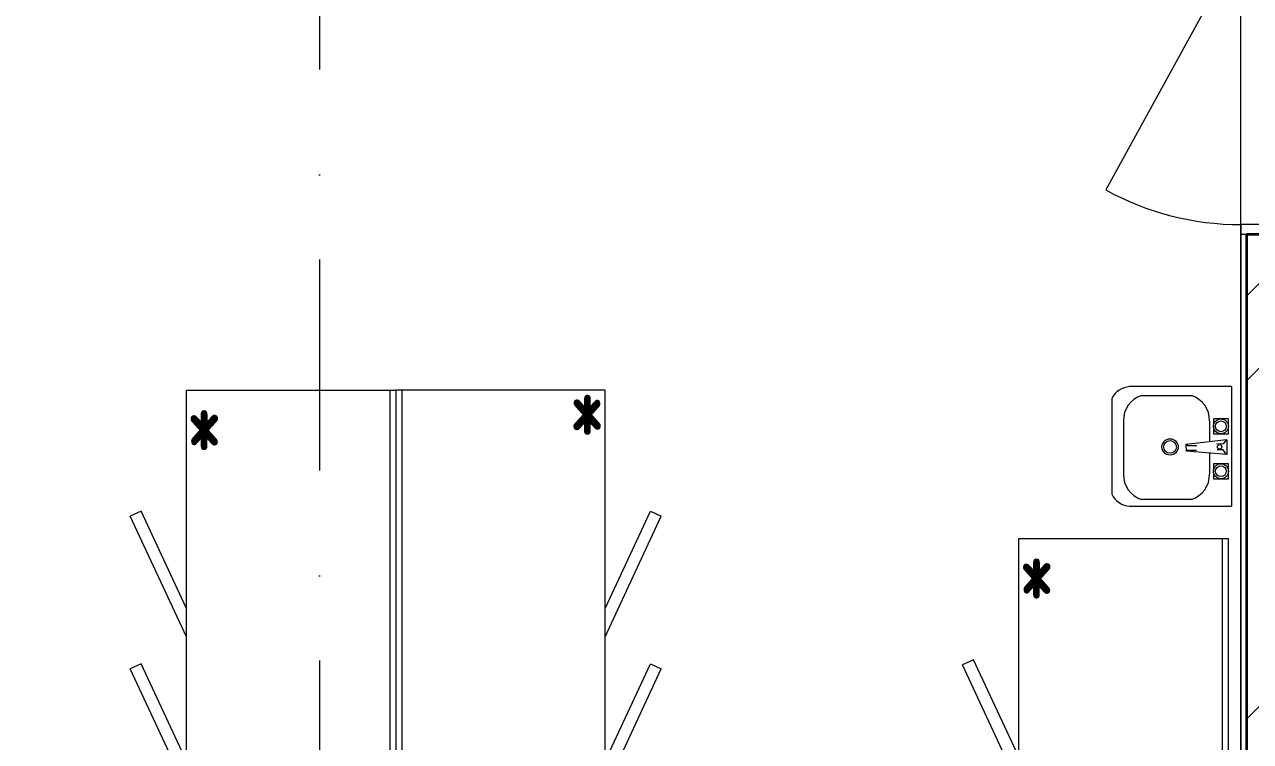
# Model space of a CAD drawing. Header units: millimetres. Extents: x -34838 to 729576, y -214038 to 121482.
# Drawn here: x 577456 to 581555, y -89583 to -87187 of the extents above; entities that cross this region are included whole.
import ezdxf
from ezdxf.enums import TextEntityAlignment as Align

# ---------------------------------------------------------------- set-up
doc = ezdxf.new("R2010")
doc.units = ezdxf.units.MM
doc.header["$MEASUREMENT"] = 0
doc.linetypes.add('Штрихпунктирная', pattern=[1340.555525, 705.555534, -352.777767, 0, -282.222223])
for name, color, linetype, lineweight in [('0_Ном._пера__1', 7, 'Continuous', 13), ('А _ ОСІ КООРДИНАЦІЙНІ.3D_Ном._пера__105', 7, 'Continuous', 13), ('А _ ОСІ КООРДИНАЦІЙНІ.3D_Ном._пера__25', 7, 'Continuous', 0), ('АБ _ 0 _ СТІНИ _ ЗОВНІШНІ .3D_Ном._пера__27', 7, 'Continuous', 35), ('АБ _ 0 _ СТІНИ _ ЗОВНІШНІ .3D_Ном._пера__87', 7, 'Continuous', 13), ('Двери ARCHICAD_Ном._пера__1', 7, 'Continuous', 13), ('Двери ARCHICAD_Ном._пера__23', 7, 'Continuous', 20), ('Двери ARCHICAD_Ном._пера__27', 7, 'Continuous', 35), ('Двери ARCHICAD_Ном._пера__3', 7, 'Continuous', 15), ('Двери ARCHICAD_Ном._пера__87', 7, 'Continuous', 13)]:
    doc.layers.add(name, color=color, linetype=linetype, lineweight=lineweight)
for name, color, linetype in [('А _ ОСІ КООРДИНАЦІЙНІ.3D', 7, 'Continuous'), ('АБ _ 0 _ СТІНИ _ ЗОВНІШНІ .3D', 7, 'Continuous'), ('АП _ ТЕП _ ЗОНИ ПРИМІЩЕНЬ .3D', 7, 'Continuous'), ('Двери ARCHICAD', 7, 'Continuous')]:
    doc.layers.add(name, color=color, linetype=linetype)
doc.styles.add('СГЕНЕРИР_СТИЛЬ_1', font='Arial.ttf')
doc.styles.add('СГЕНЕРИР_СТИЛЬ_2', font='txt.shx')

# ---------------------------------------------------------------- blocks, each defined once
blk = doc.blocks.new('Металлическая Дверь 22_8')
at = {"layer": 'Двери ARCHICAD_Ном._пера__1', "color": 7, "linetype": 'Continuous', "lineweight": 13}
blk.add_arc((468, 0), 936, 151.176, 180, dxfattribs=at)
at = {"layer": 'Двери ARCHICAD_Ном._пера__23', "color": 7, "linetype": 'Continuous', "lineweight": 20}
for p, q in [((-468, 0), (-500, 0)), ((-500, 0), (-500, -100)), ((-468, -100), (-468, 0)), ((500, 0), (468, 0)), ((468, 0), (468, -100)), ((500, -100), (500, 0)), ((-500, -100), (-468, -100)), ((468, -100), (500, -100))]:
    blk.add_line(p, q, dxfattribs=at)
at = {"layer": 'Двери ARCHICAD_Ном._пера__27', "color": 7, "linetype": 'Continuous', "lineweight": 35}
for p, q in [((-500, -20), (-500, -100)), ((-500, -20), (-500, -100)), ((500, -20), (500, -100)), ((500, -20), (500, -100)), ((-500, -100), (-500, -140)), ((-500, -100), (-500, -140)), ((500, -100), (500, -140)), ((500, -100), (500, -140))]:
    blk.add_line(p, q, dxfattribs=at)
at = {"layer": 'Двери ARCHICAD_Ном._пера__3', "color": 7, "linetype": 'Continuous', "lineweight": 15}
blk.add_line((468, 0), (-352, 451.3), dxfattribs=at)
at = {"layer": 'Двери ARCHICAD_Ном._пера__87', "color": 7, "linetype": 'Continuous', "lineweight": 13}
for p, q in [((-500, 0), (-543, 0)), ((-500, 0), (-543, 0)), ((-500, 0), (-500, -20)), ((-500, 0), (-500, -20)), ((500, 0), (500, -20)), ((500, 0), (500, -20)), ((500, 0), (543, 0)), ((500, 0), (543, 0)), ((-500, -160), (-543, -160)), ((-500, -160), (-543, -160)), ((-500, -140), (-500, -160)), ((-500, -140), (-500, -160)), ((500, -140), (500, -160)), ((500, -140), (500, -160)), ((500, -160), (543, -160)), ((500, -160), (543, -160))]:
    blk.add_line(p, q, dxfattribs=at)
blk = doc.blocks.new('Стена_85_1', base_point=(581601.8, -97937.3))
at = {"layer": 'АБ _ 0 _ СТІНИ _ ЗОВНІШНІ .3D', "linetype": 'Continuous', "lineweight": 0, "true_color": 0x000000}
h = blk.add_hatch(dxfattribs=at)
h.set_pattern_fill('М___ЦЕГЛА_ОБЛИЧКУВАЛЬНА__3B', color=18, style=0, pattern_type=2)
h.set_pattern_definition([(45, (518441.8, -97737.7), (-707.107, 707.107), []), (45, (518300.3, -97596.3), (-707.107, 707.107), [])])
h.paths.add_polyline_path([(581541.8, -91817.7), (581661.8, -91817.7), (581661.8, -87887.7), (581541.8, -87887.7)])
at = {"layer": 'АБ _ 0 _ СТІНИ _ ЗОВНІШНІ .3D_Ном._пера__27', "color": 7, "linetype": 'Continuous', "lineweight": 35}
for q in [(581541.8, -91817.7), (581621.8, -87887.7)]:
    blk.add_line((581541.8, -87887.7), q, dxfattribs=at)
at = {"layer": 'АБ _ 0 _ СТІНИ _ ЗОВНІШНІ .3D_Ном._пера__87', "color": 7, "linetype": 'Continuous', "lineweight": 13}
for q in [(581521.8, -87930.7), (581541.8, -87887.7)]:
    blk.add_line((581521.8, -87887.7), q, dxfattribs=at)
at = {"layer": 'АБ _ 0 _ СТІНИ _ ЗОВНІШНІ .3D_Ном._пера__87', "color": 7, "linetype": 'Continuous', "lineweight": 13, "flags": 128}
blk.add_lwpolyline([(581521.8, -87887.7), (581521.8, -96550.1)], dxfattribs=at)
at = {"layer": 'Двери ARCHICAD', "color": 7, "linetype": 'Continuous', "lineweight": 18, "zscale": 1000, "rotation": 90}
blk.add_blockref('Металлическая Дверь 22_8', (581521.8, -87387.7), dxfattribs=at)
blk = doc.blocks.new('Стандартный Маркер Сетки')
at = {"layer": 'А _ ОСІ КООРДИНАЦІЙНІ.3D_Ном._пера__105', "color": 7, "linetype": 'Штрихпунктирная', "lineweight": 13}
blk.add_line((500, 0), (18399.2, 0), dxfattribs=at)
at = {"layer": 'А _ ОСІ КООРДИНАЦІЙНІ.3D_Ном._пера__25', "color": 7, "lineweight": 0, "style": 'СГЕНЕРИР_СТИЛЬ_1'}
blk.add_attdef('AC_MarkerText_1', text='', height=700, rotation=90, dxfattribs=at).set_placement((19899.2, 40), align=Align.MIDDLE_CENTER)

msp = doc.modelspace()

# ---------------------------------------------------------------- linework, layer by layer
at = {"layer": '0_Ном._пера__1', "color": 7, "linetype": 'Continuous', "lineweight": 13}
for p, q in [((577996.8, -90208.8), (577996.8, -88408.8)), ((577996.8, -88408.8), (578696.8, -88408.8)), ((578676.8, -88408.8), (578676.8, -90208.8)), ((578696.8, -88408.8), (578696.8, -90208.8)), ((578696.8, -88408.8), (578696.8, -90208.8)), ((579396.8, -88408.8), (578696.8, -88408.8)), ((578716.8, -88408.8), (578716.8, -90208.8)), ((579396.8, -90208.8), (579396.8, -88408.8)), ((581490.6, -88397.5), (581150.6, -88397.3)), ((581490.6, -88397.5), (581490.6, -88797.5)), ((581090.6, -88437.3), (581090.6, -88757.3)), ((581189.9, -88427.3), (581357.4, -88427.3)), ((581129.9, -88512.3), (581129.9, -88689.4)), ((581129.9, -88512.3), (581129.9, -88689.4)), ((581417.4, -88512.3), (581417.4, -88580.9)), ((581430.7, -88505.1), (581430.7, -88555.1)), ((581480.7, -88505.1), (581430.7, -88505.1)), ((581480.7, -88555.1), (581480.7, -88505.1)), ((581339.6, -88590.1), (581474.6, -88574.2)), ((581430.7, -88555.1), (581480.7, -88555.1)), ((581474.6, -88574.2), (581463.6, -88588.9)), ((581475.2, -88574.8), (581475.2, -88624.8)), ((581339.6, -88588.9), (581344.5, -88593.8)), ((581340.8, -88613.5), (581339.6, -88590.1)), ((581339.6, -88612.2), (581343.3, -88609.8)), ((581475.2, -88624.8), (581340.8, -88613.5)), ((581343.3, -88609.8), (581374, -88609.8)), ((581344.5, -88593.8), (581375.2, -88593.8)), ((581463.6, -88588.9), (581441.5, -88590.1)), ((581463.6, -88608.6), (581442.7, -88608.6)), ((581474.6, -88624.5), (581463.6, -88608.6)), ((581417.4, -88619.9), (581417.4, -88689.4)), ((581480.7, -88655.1), (581430.7, -88655.1)), ((581430.7, -88655.1), (581430.7, -88705.1)), ((581480.7, -88705.1), (581480.7, -88655.1)), ((581430.7, -88705.1), (581480.7, -88705.1)), ((581357.4, -88774.4), (581189.9, -88774.4)), ((577845.1, -88814), (577808.9, -88830.9)), ((577996.8, -89139.2), (577845.1, -88814)), ((579396.8, -89139.2), (579548.4, -88814)), ((579548.4, -88814), (579584.6, -88830.9)), ((581150.6, -88797.3), (581490.6, -88797.5)), ((577996.8, -89233.8), (577808.9, -88830.9)), ((579396.8, -89233.8), (579584.6, -88830.9)), ((580779.7, -90704.9), (580779.7, -88904.9)), ((580779.7, -88904.9), (581479.7, -88904.9)), ((581459.7, -88904.9), (581459.7, -90704.9)), ((581479.7, -88904.9), (581479.7, -90704.9)), ((580628.1, -89310.1), (580591.9, -89327)), ((580779.7, -89635.2), (580628.1, -89310.1)), ((577845.1, -89324), (577808.9, -89340.9)), ((577996.8, -89743.8), (577808.9, -89340.9)), ((577996.8, -89649.2), (577845.1, -89324)), ((577996.8, -89343.8), (577996.8, -89343.8)), ((579396.8, -89649.2), (579548.4, -89324)), ((579396.8, -89743.8), (579584.6, -89340.9)), ((579396.8, -89343.8), (579396.8, -89343.8)), ((579548.4, -89324), (579584.6, -89340.9)), ((580779.7, -89729.9), (580591.9, -89327))]:
    msp.add_line(p, q, dxfattribs=at)
for centre, radius in [((581455.7, -88530.1), 25), ((581455.7, -88530.1), 18), ((581285.8, -88599), 27.2), ((581285.8, -88599), 21.1), ((581451.3, -88598.7), 7.37), ((581455.7, -88680.1), 25), ((581455.7, -88680.1), 18)]:
    msp.add_circle(centre, radius, dxfattribs=at)
for centre, radius, start, end in [((581156.1, -88470.5), 73.4, 94.2727, 153.1074), ((581215.7, -88509.1), 85.8, 107.4511, 182.1137), ((581331.6, -88509.1), 85.8, 357.8863, 72.5489), ((581215.7, -88692.6), 85.8, 177.8863, 252.5489), ((581331.6, -88692.6), 85.8, 287.4511, 2.1137), ((581156.1, -88724.1), 73.4, 206.8926, 265.7273)]:
    msp.add_arc(centre, radius, start, end, dxfattribs=at)
at = {"layer": 'АП _ ТЕП _ ЗОНИ ПРИМІЩЕНЬ .3D', "color": 254, "linetype": 'Continuous', "lineweight": 0, "true_color": 0xddc2d0, "flags": 128}
msp.add_lwpolyline([(566641.8, -97917.7), (572241.8, -97917.7), (572241.8, -97537.7), (572641.8, -97537.7), (572641.8, -97917.7), (578016.8, -97917.7), (578016.8, -97537.7), (578416.8, -97537.7), (578416.8, -97917.7), (578466.8, -97917.7), (578466.8, -97537.7), (581521.8, -97537.7), (581521.8, -91937.7), (581521.8, -91537.7), (581521.8, -85887.7), (573003.8, -85887.7), (573003.8, -91677.7), (572641.8, -91677.7), (572641.8, -91937.7), (572241.8, -91937.7), (572241.8, -91677.7), (566641.8, -91677.7)], dxfattribs=at)

# ---------------------------------------------------------------- block references
at = {"layer": 'А _ ОСІ КООРДИНАЦІЙНІ.3D', "color": 7, "linetype": 'Continuous', "lineweight": 60, "zscale": 1000, "rotation": 270}
msp.add_blockref('Стандартный Маркер Сетки', (578441.8, -84790.6), dxfattribs=at)
at = {"layer": 'АБ _ 0 _ СТІНИ _ ЗОВНІШНІ .3D', "color": 7, "lineweight": 20}
msp.add_blockref('Стена_85_1', (581601.8, -97937.3), dxfattribs=at)

# ---------------------------------------------------------------- texts
at = {"layer": '0_Ном._пера__1', "color": 7, "linetype": 'Continuous', "lineweight": 13, "char_height": 240, "attachment_point": 7, "style": 'СГЕНЕРИР_СТИЛЬ_2'}
for insert, rotation in [((579431.6, -88576.4), 90), ((577961.9, -88457.9), 270), ((580744.9, -88953.9), 270)]:
    msp.add_mtext('\\A1;{\\pql;\\Ftxt.shx;*}', dxfattribs=dict(at, insert=insert, rotation=rotation))

doc.saveas('drawing.dxf')
